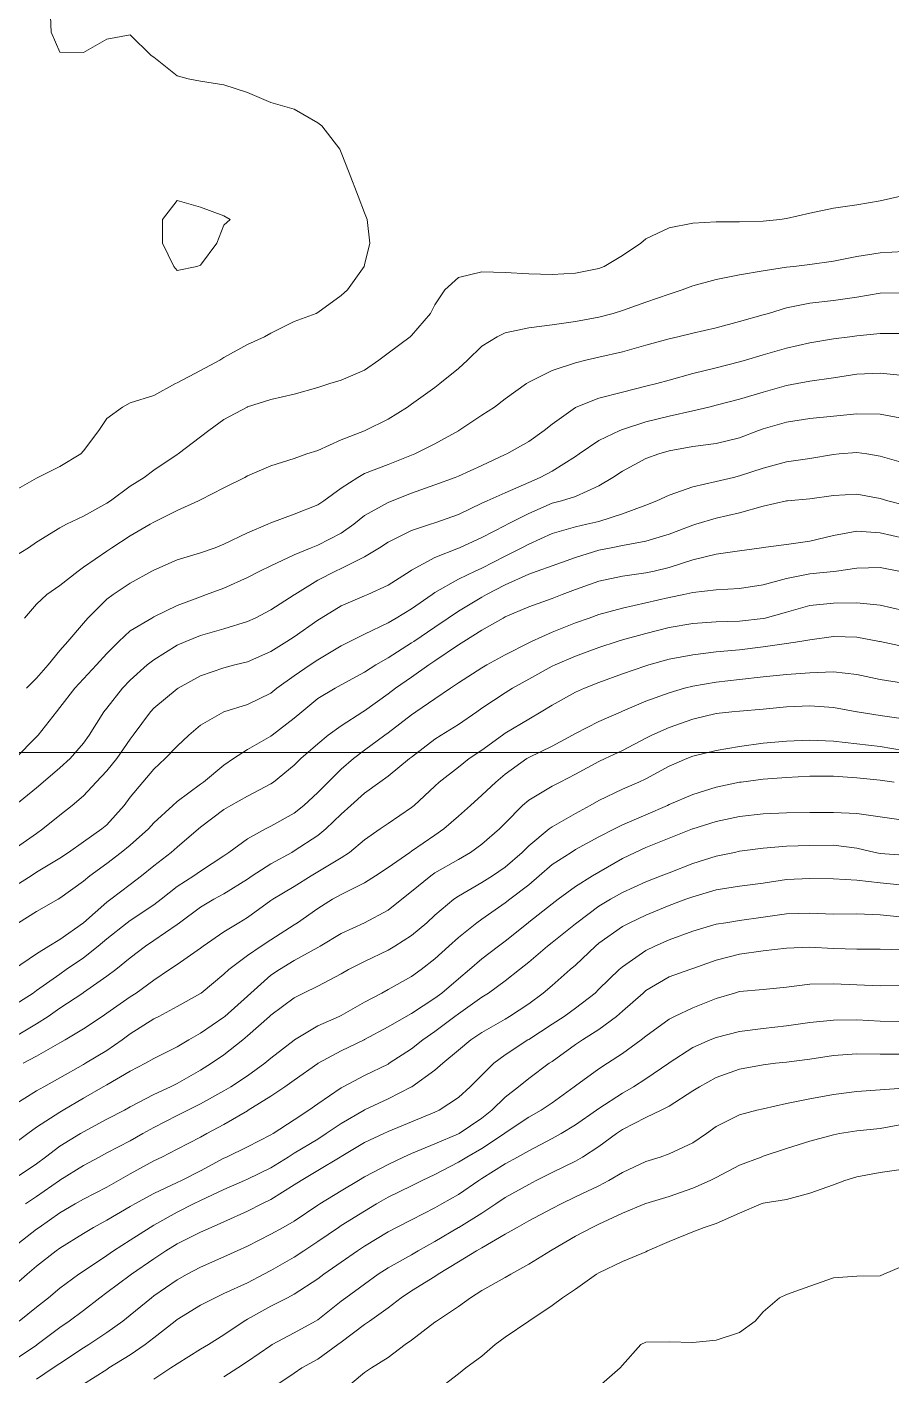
# Model space of a CAD drawing. Header units: centimetres. Extents: x 0 to 642158, y -847 to 649707.
# Drawn here: x 617083.55 to 617101.98, y 620174.1 to 620202.86 of the extents above; entities that cross this region are included whole.
import ezdxf

# ---------------------------------------------------------------- set-up
doc = ezdxf.new("R2010")
doc.units = ezdxf.units.CM
doc.header["$MEASUREMENT"] = 0
doc.layers.add('MEV_grille', color=254, linetype='Continuous', lineweight=9)
doc.layers.add('WAL_topographie 0.5', color=253, linetype='Continuous', lineweight=20)

# ---------------------------------------------------------------- blocks, each defined once
blk = doc.blocks.new('*U114')
at = {"layer": 'MEV_grille', "transparency": 33554687}
blk.add_lwpolyline([(-1338.461, 0), (1338.461, 0)], dxfattribs=at)
blk = doc.blocks.new('*U115')
at = {"layer": 'MEV_grille', "color": 0, "linetype": 'ByBlock', "lineweight": -2, "transparency": 16777216}
blk.add_blockref('*U114', (0, -2200), dxfattribs=at)

msp = doc.modelspace()

# ---------------------------------------------------------------- linework, layer by layer
at = {"layer": 'WAL_topographie 0.5'}
for points in [[(617084.04, 620203.25), (617084.06, 620202.75), (617084.25, 620202.324), (617084.75, 620202.313), (617085.25, 620202.601), (617085.75, 620202.694), (617086.194, 620202.25), (617086.25, 620202.214), (617086.75, 620201.819), (617086.988, 620201.75), (617087.25, 620201.705), (617087.75, 620201.626), (617088.25, 620201.461), (617088.75, 620201.25), (617088.75, 620201.25), (617089.25, 620201.105), (617089.75, 620200.811), (617089.836, 620200.75), (617090.221, 620200.25), (617090.25, 620200.184), (617090.419, 620199.75), (617090.615, 620199.25), (617090.75, 620198.897), (617090.804, 620198.75), (617090.862, 620198.25), (617090.75, 620197.787), (617090.739, 620197.75), (617090.382, 620197.25), (617090.25, 620197.129), (617089.75, 620196.769), (617089.713, 620196.75), (617089.25, 620196.577), (617088.75, 620196.329), (617088.612, 620196.25), (617088.25, 620196.085), (617087.75, 620195.807), (617087.658, 620195.75), (617087.25, 620195.531), (617086.75, 620195.265), (617086.717, 620195.25), (617086.25, 620194.998), (617085.75, 620194.839), (617085.582, 620194.75), (617085.25, 620194.507), (617085.08, 620194.25), (617084.75, 620193.82), (617084.693, 620193.75), (617084.25, 620193.48), (617083.778, 620193.25), (617083.75, 620193.237), (617083.25, 620192.952)], [(617102.19, 620199.25), (617101.75, 620199.148), (617101.25, 620199.068), (617100.75, 620198.997), (617100.25, 620198.887), (617099.75, 620198.772), (617099.609, 620198.75), (617099.25, 620198.716), (617098.75, 620198.701), (617098.25, 620198.703), (617097.75, 620198.671), (617097.25, 620198.574), (617096.75, 620198.341), (617096.641, 620198.25), (617096.25, 620197.986), (617095.863, 620197.75), (617095.75, 620197.707), (617095.25, 620197.609), (617094.75, 620197.582), (617094.25, 620197.592), (617093.75, 620197.619), (617093.25, 620197.636), (617092.75, 620197.515), (617092.461, 620197.25), (617092.25, 620196.934), (617092.152, 620196.75), (617091.75, 620196.275), (617091.722, 620196.25), (617091.25, 620195.901), (617091.052, 620195.75), (617090.75, 620195.539), (617090.25, 620195.327), (617090.006, 620195.25), (617089.75, 620195.171), (617089.25, 620195.027), (617088.75, 620194.909), (617088.25, 620194.753), (617088.243, 620194.75), (617087.75, 620194.483), (617087.424, 620194.25), (617087.25, 620194.115), (617086.774, 620193.75), (617086.75, 620193.735), (617086.25, 620193.402), (617086.047, 620193.25), (617085.75, 620193.06), (617085.326, 620192.75), (617085.25, 620192.701), (617084.75, 620192.421), (617084.389, 620192.25), (617084.25, 620192.176), (617083.75, 620191.869), (617083.576, 620191.75), (617083.25, 620191.546)], [(617087.173, 620197.75), (617086.75, 620197.665), (617086.68, 620197.75), (617086.437, 620198.25), (617086.438, 620198.75), (617086.75, 620199.157), (617087.25, 620199.012), (617087.75, 620198.827), (617087.883, 620198.75), (617087.75, 620198.632), (617087.599, 620198.25), (617087.25, 620197.781), (617087.173, 620197.75)], [(617102.25, 620198.07), (617101.75, 620198.038), (617101.25, 620197.962), (617100.75, 620197.865), (617100.25, 620197.792), (617099.907, 620197.75), (617099.75, 620197.732), (617099.25, 620197.659), (617098.75, 620197.57), (617098.25, 620197.472), (617097.75, 620197.34), (617097.522, 620197.25), (617097.25, 620197.162), (617096.75, 620196.987), (617096.25, 620196.808), (617096.056, 620196.75), (617095.75, 620196.667), (617095.25, 620196.576), (617094.75, 620196.505), (617094.25, 620196.442), (617093.75, 620196.332), (617093.581, 620196.25), (617093.25, 620196.049), (617092.948, 620195.75), (617092.75, 620195.57), (617092.356, 620195.25), (617092.25, 620195.167), (617091.75, 620194.81), (617091.666, 620194.75), (617091.25, 620194.493), (617090.765, 620194.25), (617090.75, 620194.244), (617090.25, 620194.048), (617089.75, 620193.826), (617089.515, 620193.75), (617089.25, 620193.656), (617088.75, 620193.494), (617088.25, 620193.28), (617088.197, 620193.25), (617087.75, 620193.025), (617087.25, 620192.774), (617087.205, 620192.75), (617086.75, 620192.542), (617086.25, 620192.293), (617086.177, 620192.25), (617085.75, 620192.001), (617085.359, 620191.75), (617085.25, 620191.679), (617084.75, 620191.332), (617084.636, 620191.25), (617084.25, 620190.945), (617083.97, 620190.75), (617083.75, 620190.542), (617083.492, 620190.25)], [(617102.25, 620197.189), (617101.75, 620197.178), (617101.25, 620197.094), (617100.75, 620197.021), (617100.25, 620196.964), (617099.75, 620196.864), (617099.363, 620196.75), (617099.25, 620196.717), (617098.75, 620196.573), (617098.25, 620196.44), (617097.75, 620196.324), (617097.43, 620196.25), (617097.25, 620196.209), (617096.75, 620196.071), (617096.25, 620195.929), (617095.75, 620195.815), (617095.466, 620195.75), (617095.25, 620195.696), (617094.75, 620195.528), (617094.25, 620195.28), (617094.203, 620195.25), (617093.75, 620194.925), (617093.518, 620194.75), (617093.25, 620194.578), (617092.759, 620194.25), (617092.75, 620194.245), (617092.25, 620193.969), (617091.818, 620193.75), (617091.75, 620193.721), (617091.25, 620193.525), (617090.75, 620193.332), (617090.602, 620193.25), (617090.25, 620193.019), (617089.878, 620192.75), (617089.75, 620192.664), (617089.25, 620192.463), (617088.75, 620192.279), (617088.685, 620192.25), (617088.25, 620192.066), (617087.75, 620191.825), (617087.56, 620191.75), (617087.25, 620191.64), (617086.75, 620191.488), (617086.25, 620191.273), (617086.21, 620191.25), (617085.75, 620190.993), (617085.389, 620190.75), (617085.25, 620190.649), (617084.846, 620190.25), (617084.75, 620190.139), (617084.415, 620189.75), (617084.25, 620189.557), (617083.997, 620189.25), (617083.75, 620188.968), (617083.537, 620188.75)], [(617102.25, 620196.317), (617101.75, 620196.322), (617101.25, 620196.268), (617101.102, 620196.25), (617100.75, 620196.206), (617100.25, 620196.124), (617099.75, 620196.005), (617099.25, 620195.862), (617098.877, 620195.75), (617098.75, 620195.713), (617098.25, 620195.586), (617097.75, 620195.465), (617097.25, 620195.325), (617096.982, 620195.25), (617096.75, 620195.193), (617096.25, 620195.069), (617095.75, 620194.939), (617095.264, 620194.75), (617095.25, 620194.744), (617094.75, 620194.386), (617094.577, 620194.25), (617094.25, 620194.016), (617093.781, 620193.75), (617093.75, 620193.735), (617093.25, 620193.503), (617092.75, 620193.276), (617092.685, 620193.25), (617092.25, 620193.089), (617091.75, 620192.912), (617091.338, 620192.75), (617091.25, 620192.714), (617090.75, 620192.434), (617090.521, 620192.25), (617090.25, 620192.061), (617089.75, 620191.806), (617089.613, 620191.75), (617089.25, 620191.597), (617088.75, 620191.362), (617088.515, 620191.25), (617088.25, 620191.117), (617087.75, 620190.89), (617087.38, 620190.75), (617087.25, 620190.704), (617086.75, 620190.517), (617086.25, 620190.273), (617086.207, 620190.25), (617085.75, 620189.976), (617085.505, 620189.75), (617085.25, 620189.49), (617085.033, 620189.25), (617084.75, 620188.954), (617084.566, 620188.75), (617084.25, 620188.342), (617084.175, 620188.25), (617083.785, 620187.75), (617083.75, 620187.715), (617083.298, 620187.25)], [(617102.25, 620195.427), (617101.75, 620195.474), (617101.25, 620195.449), (617100.75, 620195.376), (617100.25, 620195.3), (617099.981, 620195.25), (617099.75, 620195.21), (617099.25, 620195.071), (617098.75, 620194.921), (617098.25, 620194.79), (617098.092, 620194.75), (617097.75, 620194.668), (617097.25, 620194.559), (617096.75, 620194.438), (617096.25, 620194.273), (617096.193, 620194.25), (617095.75, 620194.035), (617095.329, 620193.75), (617095.25, 620193.695), (617094.75, 620193.384), (617094.498, 620193.25), (617094.25, 620193.144), (617093.75, 620192.918), (617093.365, 620192.75), (617093.25, 620192.699), (617092.75, 620192.457), (617092.25, 620192.28), (617092.156, 620192.25), (617091.75, 620192.118), (617091.25, 620191.867), (617091.067, 620191.75), (617090.75, 620191.557), (617090.25, 620191.307), (617090.127, 620191.25), (617089.75, 620191.056), (617089.26, 620190.75), (617089.25, 620190.743), (617088.75, 620190.421), (617088.418, 620190.25), (617088.25, 620190.173), (617087.75, 620190.019), (617087.25, 620189.878), (617086.933, 620189.75), (617086.75, 620189.669), (617086.25, 620189.361), (617086.112, 620189.25), (617085.75, 620188.925), (617085.582, 620188.75), (617085.25, 620188.33), (617085.186, 620188.25), (617084.875, 620187.75), (617084.75, 620187.583), (617084.468, 620187.25), (617084.25, 620187.057), (617083.89, 620186.75), (617083.75, 620186.628), (617083.286, 620186.25)], [(617102.25, 620194.509), (617101.75, 620194.598), (617101.25, 620194.605), (617100.75, 620194.557), (617100.25, 620194.508), (617099.75, 620194.431), (617099.25, 620194.283), (617099.156, 620194.25), (617098.75, 620194.096), (617098.25, 620193.976), (617097.75, 620193.911), (617097.25, 620193.816), (617097.025, 620193.75), (617096.75, 620193.65), (617096.25, 620193.386), (617096.046, 620193.25), (617095.75, 620193.069), (617095.25, 620192.845), (617094.952, 620192.75), (617094.75, 620192.697), (617094.25, 620192.479), (617093.799, 620192.25), (617093.75, 620192.224), (617093.25, 620191.968), (617092.774, 620191.75), (617092.75, 620191.74), (617092.25, 620191.544), (617091.75, 620191.268), (617091.722, 620191.25), (617091.25, 620190.954), (617090.819, 620190.75), (617090.75, 620190.72), (617090.25, 620190.512), (617089.823, 620190.25), (617089.75, 620190.204), (617089.25, 620189.852), (617089.092, 620189.75), (617088.75, 620189.533), (617088.25, 620189.317), (617087.983, 620189.25), (617087.75, 620189.187), (617087.25, 620189.018), (617086.769, 620188.75), (617086.75, 620188.738), (617086.25, 620188.324), (617086.181, 620188.25), (617085.812, 620187.75), (617085.75, 620187.667), (617085.463, 620187.25), (617085.25, 620186.987), (617085.026, 620186.75), (617084.75, 620186.455), (617084.509, 620186.25), (617084.25, 620186.047), (617083.888, 620185.75), (617083.75, 620185.654), (617083.25, 620185.306)], [(617102.25, 620193.558), (617101.75, 620193.706), (617101.465, 620193.75), (617101.25, 620193.779), (617100.872, 620193.75), (617100.75, 620193.74), (617100.25, 620193.655), (617099.75, 620193.58), (617099.25, 620193.445), (617098.75, 620193.281), (617098.62, 620193.25), (617098.25, 620193.161), (617097.75, 620193.046), (617097.25, 620192.873), (617096.982, 620192.75), (617096.75, 620192.66), (617096.25, 620192.473), (617095.75, 620192.311), (617095.493, 620192.25), (617095.25, 620192.196), (617094.75, 620192.053), (617094.25, 620191.829), (617094.107, 620191.75), (617093.75, 620191.569), (617093.25, 620191.313), (617093.106, 620191.25), (617092.75, 620191.081), (617092.25, 620190.791), (617092.191, 620190.75), (617091.75, 620190.445), (617091.424, 620190.25), (617091.25, 620190.149), (617090.75, 620189.908), (617090.432, 620189.75), (617090.25, 620189.654), (617089.75, 620189.358), (617089.585, 620189.25), (617089.25, 620189.019), (617088.879, 620188.75), (617088.75, 620188.647), (617088.25, 620188.404), (617087.75, 620188.252), (617087.745, 620188.25), (617087.25, 620187.961), (617086.998, 620187.75), (617086.75, 620187.514), (617086.496, 620187.25), (617086.25, 620187.028), (617086.016, 620186.75), (617085.75, 620186.426), (617085.619, 620186.25), (617085.25, 620185.841), (617085.145, 620185.75), (617084.75, 620185.473), (617084.429, 620185.25), (617084.25, 620185.128), (617083.75, 620184.825), (617083.635, 620184.75), (617083.25, 620184.506)], [(617102.25, 620192.667), (617101.912, 620192.75), (617101.75, 620192.797), (617101.25, 620192.893), (617100.75, 620192.864), (617100.25, 620192.793), (617099.773, 620192.75), (617099.75, 620192.748), (617099.25, 620192.636), (617098.75, 620192.495), (617098.25, 620192.379), (617097.815, 620192.25), (617097.75, 620192.231), (617097.25, 620192.039), (617096.75, 620191.891), (617096.25, 620191.799), (617096.012, 620191.75), (617095.75, 620191.696), (617095.25, 620191.544), (617094.75, 620191.365), (617094.434, 620191.25), (617094.25, 620191.186), (617093.75, 620190.959), (617093.35, 620190.75), (617093.25, 620190.693), (617092.75, 620190.398), (617092.533, 620190.25), (617092.25, 620190.055), (617091.797, 620189.75), (617091.75, 620189.718), (617091.25, 620189.4), (617090.99, 620189.25), (617090.75, 620189.097), (617090.25, 620188.822), (617090.12, 620188.75), (617089.75, 620188.53), (617089.407, 620188.25), (617089.25, 620188.115), (617088.779, 620187.75), (617088.75, 620187.728), (617088.25, 620187.444), (617087.952, 620187.25), (617087.75, 620187.111), (617087.314, 620186.75), (617087.25, 620186.705), (617086.75, 620186.333), (617086.656, 620186.25), (617086.25, 620185.877), (617086.136, 620185.75), (617085.75, 620185.405), (617085.557, 620185.25), (617085.25, 620185.015), (617084.889, 620184.75), (617084.75, 620184.638), (617084.25, 620184.271), (617084.212, 620184.25), (617083.75, 620183.99), (617083.367, 620183.75)], [(617102.25, 620191.955), (617101.75, 620192.065), (617101.25, 620192.106), (617100.75, 620192.009), (617100.25, 620191.886), (617099.75, 620191.82), (617099.25, 620191.755), (617099.216, 620191.75), (617098.75, 620191.682), (617098.25, 620191.612), (617097.75, 620191.494), (617097.25, 620191.326), (617096.928, 620191.25), (617096.75, 620191.212), (617096.25, 620191.146), (617095.75, 620191.036), (617095.25, 620190.858), (617094.967, 620190.75), (617094.75, 620190.664), (617094.25, 620190.49), (617093.75, 620190.273), (617093.707, 620190.25), (617093.25, 620189.988), (617092.865, 620189.75), (617092.75, 620189.677), (617092.25, 620189.338), (617092.122, 620189.25), (617091.75, 620188.987), (617091.411, 620188.75), (617091.25, 620188.629), (617090.75, 620188.271), (617090.714, 620188.25), (617090.25, 620187.951), (617089.973, 620187.75), (617089.75, 620187.566), (617089.39, 620187.25), (617089.25, 620187.111), (617088.807, 620186.75), (617088.75, 620186.712), (617088.25, 620186.452), (617087.894, 620186.25), (617087.75, 620186.167), (617087.25, 620185.79), (617087.203, 620185.75), (617086.75, 620185.363), (617086.621, 620185.25), (617086.25, 620184.96), (617085.987, 620184.75), (617085.75, 620184.568), (617085.336, 620184.25), (617085.25, 620184.187), (617084.752, 620183.75), (617084.75, 620183.748), (617084.25, 620183.394), (617084.015, 620183.25), (617083.75, 620183.085), (617083.259, 620182.75)], [(617102.149, 620191.25), (617101.75, 620191.326), (617101.25, 620191.314), (617100.818, 620191.25), (617100.75, 620191.242), (617100.25, 620191.192), (617099.75, 620191.093), (617099.25, 620190.958), (617098.75, 620190.88), (617098.25, 620190.852), (617097.75, 620190.794), (617097.557, 620190.75), (617097.25, 620190.686), (617096.75, 620190.573), (617096.25, 620190.462), (617095.75, 620190.324), (617095.544, 620190.25), (617095.25, 620190.145), (617094.75, 620189.947), (617094.308, 620189.75), (617094.25, 620189.722), (617093.75, 620189.467), (617093.357, 620189.25), (617093.25, 620189.19), (617092.75, 620188.866), (617092.58, 620188.75), (617092.25, 620188.523), (617091.843, 620188.25), (617091.75, 620188.187), (617091.25, 620187.799), (617091.183, 620187.75), (617090.75, 620187.432), (617090.515, 620187.25), (617090.25, 620187.026), (617089.969, 620186.75), (617089.75, 620186.524), (617089.456, 620186.25), (617089.25, 620186.089), (617088.75, 620185.807), (617088.633, 620185.75), (617088.25, 620185.539), (617087.854, 620185.25), (617087.75, 620185.179), (617087.25, 620184.849), (617087.108, 620184.75), (617086.75, 620184.519), (617086.407, 620184.25), (617086.25, 620184.132), (617085.75, 620183.798), (617085.687, 620183.75), (617085.25, 620183.405), (617085.065, 620183.25), (617084.75, 620183.002), (617084.386, 620182.75), (617084.25, 620182.655), (617083.75, 620182.3), (617083.676, 620182.25), (617083.25, 620181.975)], [(617102.25, 620190.41), (617101.75, 620190.526), (617101.25, 620190.571), (617100.75, 620190.565), (617100.25, 620190.515), (617099.75, 620190.376), (617099.293, 620190.25), (617099.25, 620190.24), (617098.75, 620190.186), (617098.25, 620190.171), (617097.75, 620190.134), (617097.25, 620190.045), (617096.75, 620189.923), (617096.25, 620189.785), (617096.138, 620189.75), (617095.75, 620189.619), (617095.25, 620189.433), (617094.812, 620189.25), (617094.75, 620189.221), (617094.25, 620188.943), (617093.907, 620188.75), (617093.75, 620188.654), (617093.25, 620188.326), (617093.142, 620188.25), (617092.75, 620187.978), (617092.386, 620187.75), (617092.25, 620187.662), (617091.75, 620187.28), (617091.711, 620187.25), (617091.25, 620186.875), (617091.076, 620186.75), (617090.75, 620186.516), (617090.454, 620186.25), (617090.25, 620186.062), (617089.924, 620185.75), (617089.75, 620185.61), (617089.25, 620185.282), (617089.194, 620185.25), (617088.75, 620185.005), (617088.353, 620184.75), (617088.25, 620184.682), (617087.75, 620184.367), (617087.535, 620184.25), (617087.25, 620184.081), (617086.801, 620183.75), (617086.75, 620183.711), (617086.25, 620183.368), (617086.074, 620183.25), (617085.75, 620183.001), (617085.441, 620182.75), (617085.25, 620182.608), (617084.75, 620182.259), (617084.736, 620182.25), (617084.25, 620181.927), (617083.999, 620181.75), (617083.75, 620181.59), (617083.25, 620181.297)], [(617102.25, 620189.641), (617101.75, 620189.747), (617101.735, 620189.75), (617101.25, 620189.839), (617100.75, 620189.855), (617100.25, 620189.788), (617100.038, 620189.75), (617099.75, 620189.704), (617099.25, 620189.634), (617098.75, 620189.574), (617098.25, 620189.526), (617097.75, 620189.468), (617097.25, 620189.371), (617096.817, 620189.25), (617096.75, 620189.23), (617096.25, 620189.06), (617095.75, 620188.872), (617095.443, 620188.75), (617095.25, 620188.665), (617094.75, 620188.389), (617094.52, 620188.25), (617094.25, 620188.094), (617093.75, 620187.792), (617093.691, 620187.75), (617093.25, 620187.432), (617092.983, 620187.25), (617092.75, 620187.071), (617092.342, 620186.75), (617092.25, 620186.664), (617091.805, 620186.25), (617091.75, 620186.205), (617091.25, 620185.866), (617091.085, 620185.75), (617090.75, 620185.518), (617090.426, 620185.25), (617090.25, 620185.135), (617089.75, 620184.833), (617089.611, 620184.75), (617089.25, 620184.524), (617088.794, 620184.25), (617088.75, 620184.221), (617088.25, 620183.863), (617088.067, 620183.75), (617087.75, 620183.553), (617087.309, 620183.25), (617087.25, 620183.205), (617086.75, 620182.861), (617086.588, 620182.75), (617086.25, 620182.525), (617085.875, 620182.25), (617085.75, 620182.167), (617085.25, 620181.817), (617085.149, 620181.75), (617084.75, 620181.483), (617084.363, 620181.25), (617084.25, 620181.186), (617083.75, 620180.905), (617083.464, 620180.75)], [(617102.25, 620188.857), (617101.75, 620188.941), (617101.25, 620189.046), (617100.75, 620189.102), (617100.25, 620189.082), (617099.75, 620189.045), (617099.25, 620188.994), (617098.75, 620188.936), (617098.25, 620188.884), (617097.75, 620188.797), (617097.574, 620188.75), (617097.25, 620188.656), (617096.75, 620188.476), (617096.25, 620188.262), (617096.221, 620188.25), (617095.75, 620188.04), (617095.25, 620187.788), (617095.185, 620187.75), (617094.75, 620187.518), (617094.25, 620187.272), (617094.214, 620187.25), (617093.75, 620186.921), (617093.546, 620186.75), (617093.25, 620186.468), (617093.006, 620186.25), (617092.75, 620186.024), (617092.437, 620185.75), (617092.25, 620185.618), (617091.75, 620185.276), (617091.712, 620185.25), (617091.25, 620184.93), (617090.985, 620184.75), (617090.75, 620184.598), (617090.25, 620184.353), (617090.066, 620184.25), (617089.75, 620184.055), (617089.317, 620183.75), (617089.25, 620183.707), (617088.75, 620183.387), (617088.543, 620183.25), (617088.25, 620183.053), (617087.854, 620182.75), (617087.75, 620182.65), (617087.265, 620182.25), (617087.25, 620182.239), (617086.75, 620181.96), (617086.358, 620181.75), (617086.25, 620181.696), (617085.75, 620181.38), (617085.574, 620181.25), (617085.25, 620181.026), (617084.795, 620180.75), (617084.75, 620180.724), (617084.25, 620180.443), (617083.906, 620180.25), (617083.75, 620180.16), (617083.25, 620179.851)], [(617102.25, 620188.1), (617101.75, 620188.173), (617101.255, 620188.25), (617101.25, 620188.251), (617100.75, 620188.341), (617100.25, 620188.373), (617099.75, 620188.354), (617099.25, 620188.307), (617098.75, 620188.265), (617098.586, 620188.25), (617098.25, 620188.214), (617097.75, 620188.095), (617097.25, 620187.917), (617096.878, 620187.75), (617096.75, 620187.684), (617096.25, 620187.427), (617095.882, 620187.25), (617095.75, 620187.187), (617095.25, 620186.916), (617094.922, 620186.75), (617094.75, 620186.661), (617094.25, 620186.365), (617094.117, 620186.25), (617093.75, 620185.876), (617093.626, 620185.75), (617093.25, 620185.422), (617093.008, 620185.25), (617092.75, 620185.101), (617092.25, 620184.811), (617092.16, 620184.75), (617091.75, 620184.417), (617091.545, 620184.25), (617091.25, 620184.017), (617090.75, 620183.75), (617090.75, 620183.75), (617090.25, 620183.518), (617089.801, 620183.25), (617089.75, 620183.221), (617089.25, 620182.94), (617088.934, 620182.75), (617088.75, 620182.627), (617088.322, 620182.25), (617088.25, 620182.184), (617087.771, 620181.75), (617087.75, 620181.732), (617087.25, 620181.391), (617087, 620181.25), (617086.75, 620181.104), (617086.25, 620180.853), (617086.072, 620180.75), (617085.75, 620180.579), (617085.25, 620180.293), (617085.174, 620180.25), (617084.75, 620180.006), (617084.319, 620179.75), (617084.25, 620179.71), (617083.75, 620179.388), (617083.562, 620179.25), (617083.25, 620179.015)], [(617102.25, 620187.424), (617101.75, 620187.506), (617101.25, 620187.569), (617100.75, 620187.623), (617100.25, 620187.646), (617099.75, 620187.625), (617099.25, 620187.58), (617098.75, 620187.512), (617098.25, 620187.427), (617097.75, 620187.301), (617097.625, 620187.25), (617097.25, 620187.087), (617096.75, 620186.82), (617096.602, 620186.75), (617096.25, 620186.599), (617095.75, 620186.359), (617095.564, 620186.25), (617095.25, 620186.076), (617094.75, 620185.796), (617094.688, 620185.75), (617094.25, 620185.388), (617094.113, 620185.25), (617093.75, 620184.937), (617093.475, 620184.75), (617093.25, 620184.607), (617092.75, 620184.317), (617092.65, 620184.25), (617092.25, 620183.911), (617092.078, 620183.75), (617091.75, 620183.476), (617091.393, 620183.25), (617091.25, 620183.163), (617090.75, 620182.925), (617090.407, 620182.75), (617090.25, 620182.661), (617089.75, 620182.399), (617089.445, 620182.25), (617089.25, 620182.15), (617088.75, 620181.775), (617088.722, 620181.75), (617088.25, 620181.333), (617088.149, 620181.25), (617087.75, 620180.928), (617087.485, 620180.75), (617087.25, 620180.604), (617086.75, 620180.319), (617086.61, 620180.25), (617086.25, 620180.083), (617085.75, 620179.818), (617085.624, 620179.75), (617085.25, 620179.557), (617084.75, 620179.285), (617084.69, 620179.25), (617084.25, 620178.983), (617083.942, 620178.75), (617083.75, 620178.609), (617083.25, 620178.271)], [(617102.05, 620186.75), (617101.75, 620186.794), (617101.25, 620186.843), (617100.75, 620186.876), (617100.25, 620186.874), (617099.75, 620186.846), (617099.25, 620186.809), (617098.781, 620186.75), (617098.75, 620186.746), (617098.25, 620186.64), (617097.75, 620186.482), (617097.25, 620186.269), (617097.209, 620186.25), (617096.75, 620186.051), (617096.25, 620185.836), (617096.08, 620185.75), (617095.75, 620185.579), (617095.25, 620185.308), (617095.154, 620185.25), (617094.75, 620184.989), (617094.475, 620184.75), (617094.25, 620184.559), (617093.851, 620184.25), (617093.75, 620184.172), (617093.25, 620183.825), (617093.145, 620183.75), (617092.75, 620183.432), (617092.55, 620183.25), (617092.25, 620182.977), (617091.956, 620182.75), (617091.75, 620182.602), (617091.25, 620182.322), (617091.115, 620182.25), (617090.75, 620182.055), (617090.25, 620181.769), (617090.208, 620181.75), (617089.75, 620181.549), (617089.255, 620181.25), (617089.25, 620181.247), (617088.75, 620180.859), (617088.623, 620180.75), (617088.25, 620180.485), (617087.895, 620180.25), (617087.75, 620180.16), (617087.25, 620179.882), (617086.979, 620179.75), (617086.75, 620179.639), (617086.25, 620179.38), (617086.017, 620179.25), (617085.75, 620179.099), (617085.25, 620178.838), (617085.084, 620178.75), (617084.75, 620178.569), (617084.25, 620178.255), (617084.244, 620178.25), (617083.75, 620177.908), (617083.512, 620177.75)], [(617102.25, 620185.937), (617101.75, 620186.01), (617101.25, 620186.076), (617100.75, 620186.101), (617100.25, 620186.098), (617099.75, 620186.092), (617099.25, 620186.073), (617098.75, 620186.014), (617098.25, 620185.906), (617097.75, 620185.753), (617097.743, 620185.75), (617097.25, 620185.553), (617096.75, 620185.351), (617096.524, 620185.25), (617096.25, 620185.121), (617095.75, 620184.829), (617095.614, 620184.75), (617095.25, 620184.524), (617094.879, 620184.25), (617094.75, 620184.151), (617094.25, 620183.759), (617094.238, 620183.75), (617093.75, 620183.358), (617093.609, 620183.25), (617093.25, 620182.977), (617092.986, 620182.75), (617092.75, 620182.551), (617092.4, 620182.25), (617092.25, 620182.14), (617091.75, 620181.812), (617091.638, 620181.75), (617091.25, 620181.526), (617090.75, 620181.256), (617090.738, 620181.25), (617090.25, 620181.019), (617089.757, 620180.75), (617089.75, 620180.746), (617089.25, 620180.39), (617089.05, 620180.25), (617088.75, 620180.05), (617088.268, 620179.75), (617088.25, 620179.739), (617087.75, 620179.443), (617087.384, 620179.25), (617087.25, 620179.176), (617086.75, 620178.918), (617086.425, 620178.75), (617086.25, 620178.667), (617085.75, 620178.391), (617085.5, 620178.25), (617085.25, 620178.11), (617084.75, 620177.85), (617084.577, 620177.75), (617084.25, 620177.558), (617083.806, 620177.25), (617083.75, 620177.21), (617083.25, 620176.823)], [(617102.25, 620185.19), (617101.75, 620185.229), (617101.645, 620185.25), (617101.25, 620185.341), (617100.75, 620185.401), (617100.25, 620185.398), (617099.75, 620185.383), (617099.25, 620185.343), (617098.75, 620185.273), (617098.641, 620185.25), (617098.25, 620185.168), (617097.75, 620185.01), (617097.25, 620184.817), (617097.078, 620184.75), (617096.75, 620184.625), (617096.25, 620184.395), (617095.998, 620184.25), (617095.75, 620184.104), (617095.275, 620183.75), (617095.25, 620183.729), (617094.75, 620183.326), (617094.653, 620183.25), (617094.25, 620182.911), (617094.051, 620182.75), (617093.75, 620182.513), (617093.393, 620182.25), (617093.25, 620182.158), (617092.75, 620181.806), (617092.674, 620181.75), (617092.25, 620181.431), (617091.992, 620181.25), (617091.75, 620181.06), (617091.277, 620180.75), (617091.25, 620180.733), (617090.75, 620180.489), (617090.289, 620180.25), (617090.25, 620180.229), (617089.75, 620179.884), (617089.563, 620179.75), (617089.25, 620179.546), (617088.799, 620179.25), (617088.75, 620179.221), (617088.25, 620178.967), (617087.801, 620178.75), (617087.75, 620178.727), (617087.25, 620178.457), (617086.842, 620178.25), (617086.75, 620178.206), (617086.25, 620177.973), (617085.846, 620177.75), (617085.75, 620177.694), (617085.25, 620177.406), (617084.963, 620177.25), (617084.75, 620177.122), (617084.25, 620176.805), (617084.172, 620176.75), (617083.75, 620176.425), (617083.548, 620176.25), (617083.25, 620175.99)], [(617102.25, 620184.554), (617101.75, 620184.598), (617101.25, 620184.655), (617100.75, 620184.687), (617100.25, 620184.696), (617099.75, 620184.668), (617099.25, 620184.592), (617098.75, 620184.53), (617098.25, 620184.45), (617097.75, 620184.305), (617097.603, 620184.25), (617097.25, 620184.114), (617096.75, 620183.909), (617096.408, 620183.75), (617096.25, 620183.667), (617095.75, 620183.311), (617095.678, 620183.25), (617095.25, 620182.847), (617095.138, 620182.75), (617094.75, 620182.413), (617094.557, 620182.25), (617094.25, 620182.021), (617093.844, 620181.75), (617093.75, 620181.694), (617093.25, 620181.409), (617093.014, 620181.25), (617092.75, 620181.03), (617092.418, 620180.75), (617092.25, 620180.605), (617091.757, 620180.25), (617091.75, 620180.246), (617091.25, 620179.993), (617090.75, 620179.755), (617090.741, 620179.75), (617090.25, 620179.468), (617089.93, 620179.25), (617089.75, 620179.134), (617089.25, 620178.831), (617089.121, 620178.75), (617088.75, 620178.52), (617088.25, 620178.278), (617088.187, 620178.25), (617087.75, 620178.057), (617087.25, 620177.824), (617087.096, 620177.75), (617086.75, 620177.576), (617086.25, 620177.295), (617086.174, 620177.25), (617085.75, 620176.974), (617085.396, 620176.75), (617085.25, 620176.653), (617084.75, 620176.316), (617084.655, 620176.25), (617084.25, 620175.953), (617084.004, 620175.75), (617083.75, 620175.547), (617083.38, 620175.25)], [(617102.25, 620183.869), (617101.75, 620183.92), (617101.25, 620183.937), (617100.75, 620183.93), (617100.25, 620183.955), (617099.75, 620183.941), (617099.25, 620183.865), (617098.75, 620183.798), (617098.455, 620183.75), (617098.25, 620183.716), (617097.75, 620183.57), (617097.25, 620183.386), (617096.941, 620183.25), (617096.75, 620183.159), (617096.25, 620182.809), (617096.183, 620182.75), (617095.75, 620182.329), (617095.665, 620182.25), (617095.25, 620181.929), (617095.005, 620181.75), (617094.75, 620181.586), (617094.25, 620181.259), (617094.234, 620181.25), (617093.75, 620180.932), (617093.509, 620180.75), (617093.25, 620180.495), (617093, 620180.25), (617092.75, 620180.024), (617092.34, 620179.75), (617092.25, 620179.707), (617091.75, 620179.5), (617091.25, 620179.293), (617091.157, 620179.25), (617090.75, 620179.058), (617090.25, 620178.765), (617090.226, 620178.75), (617089.75, 620178.46), (617089.397, 620178.25), (617089.25, 620178.154), (617088.75, 620177.844), (617088.56, 620177.75), (617088.25, 620177.593), (617087.75, 620177.366), (617087.479, 620177.25), (617087.25, 620177.149), (617086.75, 620176.897), (617086.512, 620176.75), (617086.25, 620176.58), (617085.777, 620176.25), (617085.75, 620176.23), (617085.25, 620175.858), (617085.104, 620175.75), (617084.75, 620175.477), (617084.446, 620175.25), (617084.25, 620175.113), (617083.767, 620174.75), (617083.75, 620174.738), (617083.25, 620174.403)], [(617102.25, 620183.169), (617101.75, 620183.183), (617101.25, 620183.187), (617100.75, 620183.202), (617100.25, 620183.228), (617099.75, 620183.209), (617099.25, 620183.147), (617098.75, 620183.077), (617098.25, 620182.953), (617097.75, 620182.772), (617097.685, 620182.75), (617097.25, 620182.592), (617096.75, 620182.302), (617096.691, 620182.25), (617096.25, 620181.859), (617096.126, 620181.75), (617095.75, 620181.468), (617095.4, 620181.25), (617095.25, 620181.151), (617094.75, 620180.792), (617094.689, 620180.75), (617094.25, 620180.423), (617094.035, 620180.25), (617093.75, 620180.031), (617093.465, 620179.75), (617093.25, 620179.578), (617092.764, 620179.25), (617092.75, 620179.242), (617092.25, 620179.033), (617091.75, 620178.827), (617091.579, 620178.75), (617091.25, 620178.594), (617090.75, 620178.329), (617090.618, 620178.25), (617090.25, 620178.029), (617089.792, 620177.75), (617089.75, 620177.723), (617089.25, 620177.384), (617089.01, 620177.25), (617088.75, 620177.106), (617088.25, 620176.85), (617088.034, 620176.75), (617087.75, 620176.619), (617087.25, 620176.402), (617086.963, 620176.25), (617086.75, 620176.13), (617086.25, 620175.786), (617086.202, 620175.75), (617085.75, 620175.378), (617085.59, 620175.25), (617085.25, 620175.006), (617084.868, 620174.75), (617084.75, 620174.678), (617084.25, 620174.346), (617084.108, 620174.25), (617083.75, 620174.015)], [(617102.25, 620182.412), (617101.75, 620182.404), (617101.25, 620182.422), (617100.75, 620182.447), (617100.25, 620182.438), (617099.75, 620182.372), (617099.25, 620182.324), (617098.75, 620182.281), (617098.643, 620182.25), (617098.25, 620182.134), (617097.75, 620181.937), (617097.358, 620181.75), (617097.25, 620181.692), (617096.75, 620181.328), (617096.65, 620181.25), (617096.25, 620180.959), (617095.932, 620180.75), (617095.75, 620180.633), (617095.25, 620180.272), (617095.223, 620180.25), (617094.75, 620179.906), (617094.513, 620179.75), (617094.25, 620179.598), (617093.75, 620179.265), (617093.731, 620179.25), (617093.25, 620178.93), (617092.93, 620178.75), (617092.75, 620178.639), (617092.25, 620178.38), (617091.977, 620178.25), (617091.75, 620178.137), (617091.25, 620177.893), (617091.002, 620177.75), (617090.75, 620177.599), (617090.25, 620177.287), (617090.193, 620177.25), (617089.75, 620176.946), (617089.455, 620176.75), (617089.25, 620176.617), (617088.75, 620176.331), (617088.601, 620176.25), (617088.25, 620176.066), (617087.75, 620175.839), (617087.558, 620175.75), (617087.25, 620175.587), (617086.75, 620175.283), (617086.707, 620175.25), (617086.25, 620174.892), (617086.069, 620174.75), (617085.75, 620174.53), (617085.296, 620174.25), (617085.25, 620174.22), (617084.75, 620173.902)], [(617102.25, 620181.639), (617101.75, 620181.648), (617101.25, 620181.68), (617100.75, 620181.672), (617100.25, 620181.622), (617099.75, 620181.549), (617099.25, 620181.493), (617098.75, 620181.429), (617098.25, 620181.301), (617098.121, 620181.25), (617097.75, 620181.087), (617097.25, 620180.758), (617097.239, 620180.75), (617096.75, 620180.42), (617096.489, 620180.25), (617096.25, 620180.113), (617095.75, 620179.789), (617095.695, 620179.75), (617095.25, 620179.438), (617094.941, 620179.25), (617094.75, 620179.146), (617094.25, 620178.885), (617094.013, 620178.75), (617093.75, 620178.602), (617093.25, 620178.29), (617093.184, 620178.25), (617092.75, 620177.953), (617092.398, 620177.75), (617092.25, 620177.667), (617091.75, 620177.41), (617091.431, 620177.25), (617091.25, 620177.157), (617090.75, 620176.852), (617090.595, 620176.75), (617090.25, 620176.509), (617089.883, 620176.25), (617089.75, 620176.149), (617089.25, 620175.827), (617089.104, 620175.75), (617088.75, 620175.566), (617088.25, 620175.289), (617088.181, 620175.25), (617087.75, 620174.956), (617087.418, 620174.75), (617087.25, 620174.653), (617086.75, 620174.342), (617086.615, 620174.25), (617086.25, 620174.012)], [(617102.25, 620180.942), (617101.75, 620180.948), (617101.25, 620180.955), (617100.75, 620180.914), (617100.25, 620180.842), (617099.75, 620180.776), (617099.517, 620180.75), (617099.25, 620180.716), (617098.75, 620180.624), (617098.25, 620180.449), (617097.891, 620180.25), (617097.75, 620180.162), (617097.25, 620179.838), (617097.074, 620179.75), (617096.75, 620179.597), (617096.25, 620179.339), (617096.121, 620179.25), (617095.75, 620178.975), (617095.4, 620178.75), (617095.25, 620178.664), (617094.75, 620178.422), (617094.407, 620178.25), (617094.25, 620178.168), (617093.75, 620177.887), (617093.546, 620177.75), (617093.25, 620177.554), (617092.757, 620177.25), (617092.75, 620177.246), (617092.25, 620176.951), (617091.895, 620176.75), (617091.75, 620176.667), (617091.25, 620176.388), (617091.039, 620176.25), (617090.75, 620176.041), (617090.351, 620175.75), (617090.25, 620175.674), (617089.75, 620175.279), (617089.702, 620175.25), (617089.25, 620175.001), (617088.779, 620174.75), (617088.75, 620174.733), (617088.25, 620174.385), (617088.047, 620174.25), (617087.75, 620174.06)], [(617102.25, 620180.222), (617101.75, 620180.186), (617101.25, 620180.151), (617100.75, 620180.083), (617100.25, 620179.994), (617099.75, 620179.891), (617099.25, 620179.782), (617099.118, 620179.75), (617098.75, 620179.653), (617098.25, 620179.402), (617098.042, 620179.25), (617097.75, 620179.052), (617097.25, 620178.819), (617097.054, 620178.75), (617096.75, 620178.654), (617096.25, 620178.424), (617095.961, 620178.25), (617095.75, 620178.139), (617095.25, 620177.898), (617094.944, 620177.75), (617094.75, 620177.651), (617094.25, 620177.386), (617094.004, 620177.25), (617093.75, 620177.102), (617093.25, 620176.812), (617093.139, 620176.75), (617092.75, 620176.515), (617092.32, 620176.25), (617092.25, 620176.204), (617091.75, 620175.899), (617091.533, 620175.75), (617091.25, 620175.534), (617090.854, 620175.25), (617090.75, 620175.177), (617090.25, 620174.8), (617090.181, 620174.75), (617089.75, 620174.437), (617089.409, 620174.25), (617089.25, 620174.142), (617088.75, 620173.803)], [(617102.25, 620179.449), (617101.75, 620179.361), (617101.25, 620179.307), (617100.88, 620179.25), (617100.75, 620179.227), (617100.25, 620179.091), (617099.75, 620178.93), (617099.25, 620178.766), (617099.208, 620178.75), (617098.75, 620178.578), (617098.25, 620178.315), (617098.122, 620178.25), (617097.75, 620178.085), (617097.25, 620177.911), (617096.75, 620177.76), (617096.725, 620177.75), (617096.25, 620177.553), (617095.75, 620177.318), (617095.606, 620177.25), (617095.25, 620177.06), (617094.75, 620176.768), (617094.719, 620176.75), (617094.25, 620176.462), (617093.869, 620176.25), (617093.75, 620176.181), (617093.25, 620175.902), (617093.012, 620175.75), (617092.75, 620175.563), (617092.284, 620175.25), (617092.25, 620175.225), (617091.75, 620174.846), (617091.616, 620174.75), (617091.25, 620174.472), (617090.896, 620174.25), (617090.75, 620174.153), (617090.262, 620173.75)], [(617102.25, 620178.49), (617101.75, 620178.422), (617101.25, 620178.327), (617100.996, 620178.25), (617100.75, 620178.156), (617100.25, 620177.978), (617099.75, 620177.848), (617099.25, 620177.765), (617099.209, 620177.75), (617098.75, 620177.551), (617098.25, 620177.331), (617097.996, 620177.25), (617097.75, 620177.158), (617097.25, 620176.951), (617096.787, 620176.75), (617096.75, 620176.731), (617096.25, 620176.52), (617095.75, 620176.282), (617095.699, 620176.25), (617095.25, 620175.934), (617094.971, 620175.75), (617094.75, 620175.583), (617094.255, 620175.25), (617094.25, 620175.246), (617093.75, 620174.906), (617093.532, 620174.75), (617093.25, 620174.501), (617092.906, 620174.25), (617092.75, 620174.127), (617092.264, 620173.75)], [(617102.25, 620176.431), (617101.829, 620176.25), (617101.75, 620176.213), (617101.25, 620176.206), (617100.75, 620176.17), (617100.25, 620175.998), (617099.75, 620175.819), (617099.603, 620175.75), (617099.25, 620175.45), (617099.079, 620175.25), (617098.75, 620175.008), (617098.25, 620174.846), (617097.75, 620174.791), (617097.25, 620174.81), (617096.75, 620174.799), (617096.646, 620174.75), (617096.25, 620174.308), (617096.202, 620174.25), (617095.75, 620173.852)]]:
    msp.add_lwpolyline(points, dxfattribs=at)

# ---------------------------------------------------------------- block references
at = {"layer": 'MEV_grille', "transparency": 33554687}
msp.add_blockref('*U115', (616669.481, 622387.381), dxfattribs=at)

doc.saveas('drawing.dxf')
